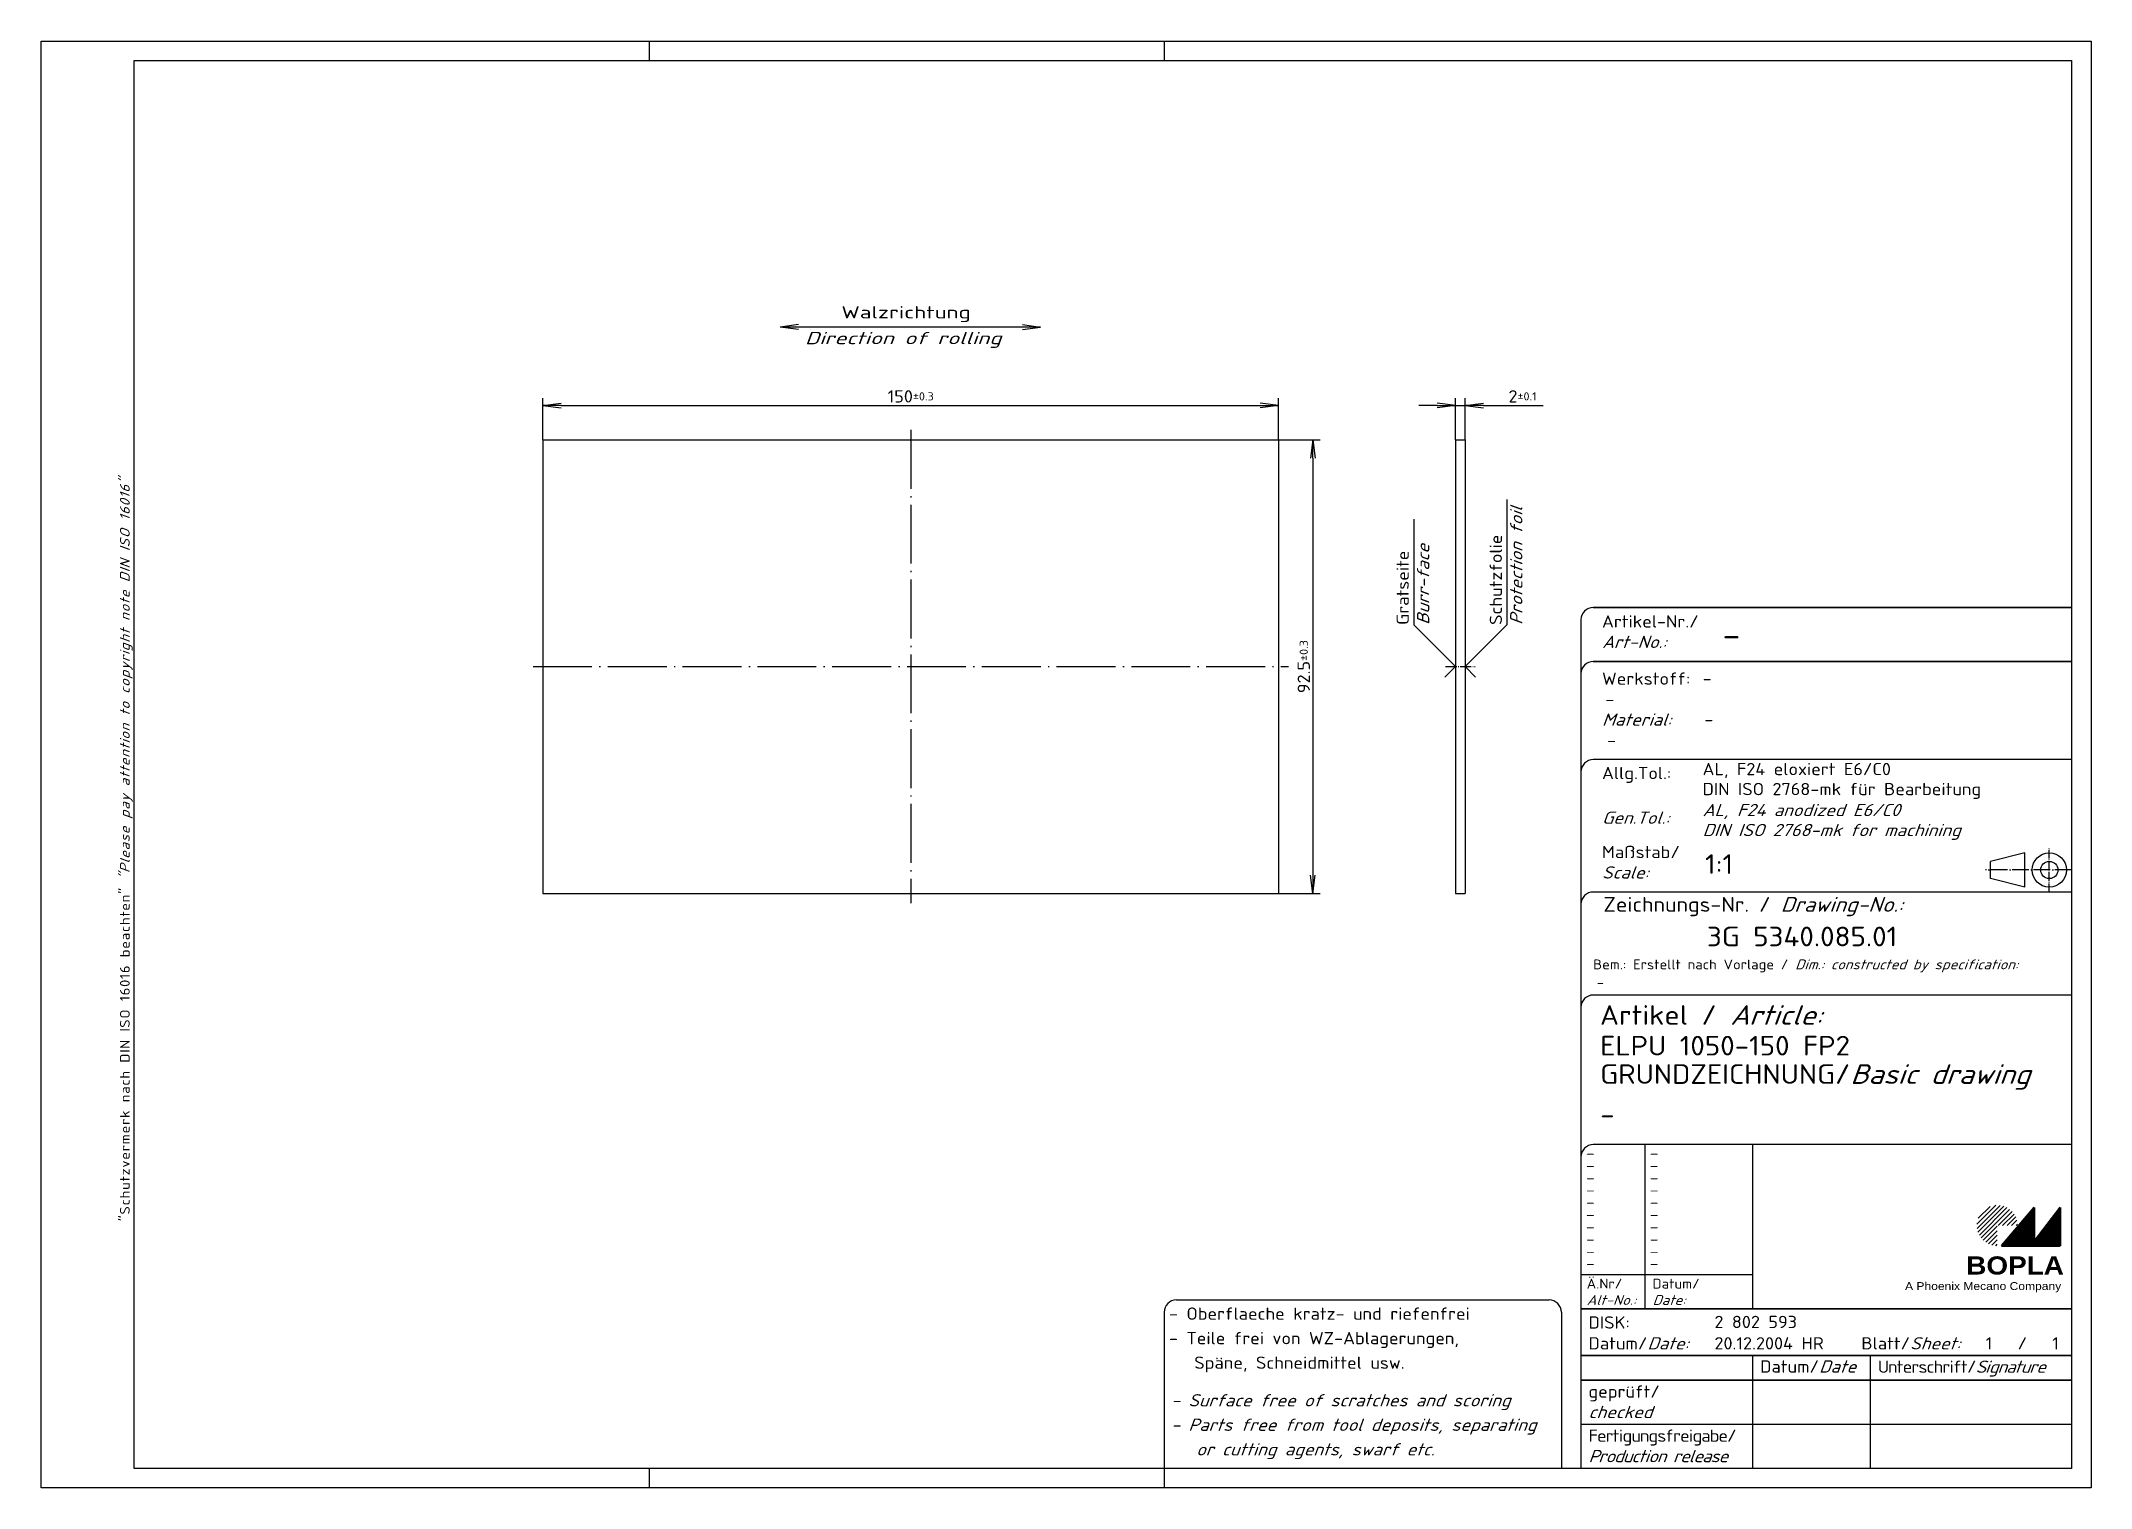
# Model space of a CAD drawing. Extents: x 1 to 419, y 1 to 296.
import ezdxf

# ---------------------------------------------------------------- set-up
doc = ezdxf.new("R2010")
doc.units = 0
doc.header["$LTSCALE"] = 0.5
doc.linetypes.add('ACAD_ISO04W100', pattern=[30.5, 24, -3, 0.5, -3])
doc.layers.get('0').update_dxf_attribs({"linetype": 'CONTINUOUS'})
doc.styles.get("Standard").update_dxf_attribs({"font": 'ISOCP.shx', "width": 1.2})
doc.dimstyles.new('PHOENIX', dxfattribs={"dimtxt": 3.5, "dimasz": 3.72, "dimexe": 1.5, "dimexo": 0, "dimgap": 2, "dimtad": 1, "dimdsep": 46, "dimtxsty": 'STANDARD', "dimblk1": '_OPEN15', "dimblk2": '_OPEN15', "dimsah": 1, "dimcen": 0, "dimclrd": 1, "dimclre": 1, "dimclrt": 5, "dimadec": 0, "dimazin": 0, "dimtfac": 0.666667, "dimtmove": 0, "dimatfit": 0, "dimldrblk": '_OPEN15', "dimfxl": 1, "dimtolj": 1, "dimarcsym": 0})

# ---------------------------------------------------------------- blocks, each defined once
blk = doc.blocks.new('_OPEN15', base_point=(1, 0))
at = {"color": 0, "linetype": 'ByBlock'}
for p, q in [((1, 0), (0, 0.13)), ((0, 0), (1, 0)), ((1, 0), (0, -0.13))]:
    blk.add_line(p, q, dxfattribs=at)
blk = doc.blocks.new('*D2')
at = {"color": 1, "linetype": 'Continuous', "lineweight": -2}
for p, q in [((253.33, 214.7), (261.83, 214.7)), ((260.33, 210.98), (260.33, 125.92)), ((253.33, 122.2), (261.83, 122.2))]:
    blk.add_line(p, q, dxfattribs=at)
at = {"color": 1, "linetype": 'Continuous', "lineweight": -2, "xscale": 3.72, "yscale": 3.72, "zscale": 3.72}
for p, rotation in [((260.33, 214.7), 90), ((260.33, 122.2), 270)]:
    blk.add_blockref('_OPEN15', p, dxfattribs=dict(at, rotation=rotation))
at = {"color": 5, "linetype": 'Continuous', "insert": (258.48, 168.45), "char_height": 2.5, "attachment_point": 5, "rotation": 90}
blk.add_mtext('\\A1;92.5{\\H1.666667;±0.3}', dxfattribs=at)
blk = doc.blocks.new('*D3')
at = {"color": 1, "linetype": 'Continuous', "lineweight": -2}
for p, q in [((285.68, 221.7), (281.96, 221.7)), ((289.4, 214.7), (289.4, 223.2)), ((289.4, 221.7), (291.4, 221.7)), ((291.4, 214.7), (291.4, 223.2)), ((295.12, 221.7), (307.32, 221.7))]:
    blk.add_line(p, q, dxfattribs=at)
at = {"color": 1, "linetype": 'Continuous', "lineweight": -2, "xscale": 3.72, "yscale": 3.72, "zscale": 3.72}
blk.add_blockref('_OPEN15', (289.4, 221.7), dxfattribs=at)
at = {"color": 1, "linetype": 'Continuous', "lineweight": -2, "xscale": 3.72, "yscale": 3.72, "zscale": 3.72, "rotation": 180}
blk.add_blockref('_OPEN15', (291.4, 221.7), dxfattribs=at)
at = {"color": 5, "linetype": 'Continuous', "insert": (303.08, 223.55), "char_height": 2.5, "attachment_point": 5}
blk.add_mtext('\\A1;2{\\H1.666667;±0.1}', dxfattribs=at)
blk = doc.blocks.new('*D4')
at = {"color": 1, "linetype": 'Continuous', "lineweight": -2}
for p, q in [((103.33, 214.7), (103.33, 223.2)), ((107.05, 221.7), (249.61, 221.7)), ((253.33, 214.7), (253.33, 223.2))]:
    blk.add_line(p, q, dxfattribs=at)
at = {"color": 1, "linetype": 'Continuous', "lineweight": -2, "xscale": 3.72, "yscale": 3.72, "zscale": 3.72, "rotation": 180}
blk.add_blockref('_OPEN15', (103.33, 221.7), dxfattribs=at)
at = {"color": 1, "linetype": 'Continuous', "lineweight": -2, "xscale": 3.72, "yscale": 3.72, "zscale": 3.72}
blk.add_blockref('_OPEN15', (253.33, 221.7), dxfattribs=at)
at = {"color": 5, "linetype": 'Continuous', "lineweight": 35, "insert": (178.33, 223.55), "char_height": 2.5, "attachment_point": 5}
blk.add_mtext('\\A1;150{\\H1.666667;±0.3}', dxfattribs=at)

msp = doc.modelspace()

# ---------------------------------------------------------------- hatches: boundary and pattern name
at = {"linetype": 'Continuous', "lineweight": 25}
h = msp.add_hatch(dxfattribs=at)
h.set_pattern_fill('_U', color=1, scale=0.65, angle=45, style=0, pattern_type=0)
h.set_pattern_definition([(45, (0, -9.08885), (-0.4596194, 0.4596194), [])])
edge = h.paths.add_edge_path()
edge.add_line((399.88347, 50.36454), (399.88347, 54.51454))
edge.add_line((399.88347, 54.51454), (404.03347, 54.51454))
edge.add_arc((399.88347, 54.51454), 4.15, 0, 270)
h = msp.add_hatch(dxfattribs=at)
h.set_pattern_fill('_U', color=1, scale=0.1, angle=45, style=0, pattern_type=0)
h.set_pattern_definition([(45, (0, -9.08885), (-0.070710678, 0.070710678), [])])
h.paths.add_polyline_path([(407.43347, 58.16454), (400.73347, 50.36454), (412.73347, 50.36454), (412.73347, 58.16454), (407.43347, 51.26454)])

# ---------------------------------------------------------------- linework, layer by layer
at = {"color": 1, "linetype": 'Continuous'}
for p, q in [((1, 1), (1, 296)), ((1, 296), (419, 296)), ((125, 296), (125, 292)), ((230, 296), (230, 292)), ((419, 296), (419, 1)), ((155.44978, 238.17531), (151.73186, 237.68584)), ((155.44978, 237.19636), (151.73186, 237.68584)), ((204.82837, 237.68584), (151.73186, 237.68584)), ((201.11046, 238.17531), (204.82837, 237.68584)), ((201.11046, 237.19636), (204.82837, 237.68584)), ((299.89816, 202.55474), (299.89816, 176.95418)), ((280.89816, 198.52191), (280.89816, 176.95418)), ((280.89816, 176.95418), (289.39816, 168.45418)), ((299.89816, 176.95418), (291.39816, 168.45418)), ((289.39816, 168.45418), (287.27684, 166.33286)), ((291.39816, 168.45418), (293.51948, 166.33286)), ((328, 71), (328, 37.5)), ((315, 44.5), (350, 44.5)), ((125, 5), (125, 1)), ((230, 5), (230, 1)), ((419, 1), (1, 1))]:
    msp.add_line(p, q, dxfattribs=at)
at = {"color": 3, "linetype": 'Continuous'}
for p, q in [((20, 5), (20, 292)), ((20, 292), (415, 292)), ((415, 292), (415, 5)), ((415, 5), (20, 5))]:
    msp.add_line(p, q, dxfattribs=at)
at = {"color": 7, "linetype": 'Continuous'}
for p, q in [((103.33477, 214.70418), (253.33477, 214.70418)), ((103.33477, 214.70418), (103.33477, 122.20418)), ((253.33477, 214.70418), (253.33477, 122.20418)), ((289.39816, 214.70418), (289.39816, 122.20418)), ((289.39816, 214.70418), (291.39816, 214.70418)), ((291.39816, 214.70418), (291.39816, 122.20418)), ((103.33477, 122.20418), (253.33477, 122.20418)), ((289.39816, 122.20418), (291.39816, 122.20418))]:
    msp.add_line(p, q, dxfattribs=at)
at = {"color": 1, "linetype": 'ACAD_ISO04W100'}
for p, q in [((178.33477, 216.70418), (178.33477, 120.20418)), ((101.33477, 168.45418), (255.33477, 168.45418))]:
    msp.add_line(p, q, dxfattribs=at)
at = {"color": 5, "linetype": 'Continuous', "lineweight": 35}
for p, q in [((415, 180.5), (317.5, 180.5)), ((415, 169.5), (317.5, 169.5)), ((315, 37.5), (415, 37.5)), ((315, 28), (415, 28)), ((315, 23), (415, 23)), ((315, 23), (415, 23))]:
    msp.add_line(p, q, dxfattribs=at)
at = {"color": 5, "linetype": 'Continuous'}
for p, q in [((315, 178), (315, 5)), ((415, 149.5), (317.5, 149.5)), ((405.5, 130.5), (398.5, 128.75)), ((405.5, 123.5), (405.5, 130.5)), ((398.5, 125.25), (398.5, 128.75)), ((415, 122.5), (317.5, 122.5)), ((405.5, 123.5), (398.5, 125.25)), ((415, 101.5), (317.5, 101.5)), ((415, 71), (317.5, 71)), ((350, 71), (350, 37.5)), ((232.5, 39.33546), (308.5, 39.33546)), ((230, 36.83546), (230, 5)), ((311, 36.83546), (311, 5)), ((350, 28), (350, 5))]:
    msp.add_line(p, q, dxfattribs=at)
at = {"color": 1, "linetype": 'ACAD_ISO04W100', "ltscale": 0.190476}
msp.add_line((287.39816, 168.45418), (293.39816, 168.45418), dxfattribs=at)
at = {"color": 1, "linetype": 'ACAD_ISO04W100', "ltscale": 0.145161}
msp.add_line((410.5, 122.5), (410.5, 131.5), dxfattribs=at)
at = {"color": 1, "linetype": 'ACAD_ISO04W100', "ltscale": 0.282258}
msp.add_line((415, 127), (397.5, 127), dxfattribs=at)
at = {"color": 7, "linetype": 'Continuous', "lineweight": 50}
for p, q in [((407.43347, 58.16454), (400.73347, 50.36454)), ((412.73347, 58.16454), (407.43347, 51.26454)), ((407.43347, 51.26454), (407.43347, 58.16454)), ((412.73347, 50.36454), (412.73347, 58.16454)), ((400.73347, 50.36454), (412.73347, 50.36454))]:
    msp.add_line(p, q, dxfattribs=at)
at = {"color": 1, "linetype": 'Continuous', "lineweight": 25}
for p, q in [((374, 28), (374, 5)), ((315, 14), (415, 14))]:
    msp.add_line(p, q, dxfattribs=at)
at = {"color": 5, "linetype": 'Continuous'}
for radius in [3.5, 1.75]:
    msp.add_circle((410.5, 127), radius, dxfattribs=at)
for centre, start, end in [((317.5, 178), 90, 180), ((317.5, 167), 90, 180), ((317.5, 147), 90, 180), ((317.5, 120), 90, 180), ((317.5, 99), 90, 180), ((317.5, 68.5), 90, 180), ((232.5, 36.83546), 90, 180), ((308.5, 36.83546), 0, 90)]:
    msp.add_arc(centre, 2.5, start, end, dxfattribs=at)

# ---------------------------------------------------------------- texts
for s, width, p in [('Walzrichtung', 1.5, (164.19713, 239.44598)), ('- Oberflaeche kratz- und riefenfrei', 1.2, (231, 35.29947)), ('- Teile frei von WZ-Ablagerungen,', 1.2, (231, 30.29947)), ('   Späne, Schneidmittel usw.', 1.2, (231, 25.29947))]:
    msp.add_text(s, height=2.5, dxfattribs=dict(at, width=width)).set_placement(p)
at = {"color": 5, "linetype": 'Continuous', "oblique": 20}
for s, width, p in [('Direction of rolling', 1.5, (156.78289, 234.18706)), ('- Surface free of scratches and scoring', 1.2, (231.38309, 17.63567)), ('- Parts free from tool deposits, separating', 1.2, (231.38309, 12.63567)), ('   or cutting agents, swarf etc.', 1.2, (231.38309, 7.63567))]:
    msp.add_text(s, height=2.5, dxfattribs=dict(at, width=width)).set_placement(p)
at = {"color": 1, "linetype": 'Continuous', "width": 1.5}
for p in [(316, 68.25), (329, 68.25), (316, 65.75), (316, 63.25), (329, 65.75), (329, 63.25), (316, 60.75), (316, 58.25), (329, 60.75), (329, 58.25), (316, 55.75), (329, 55.75), (316, 53.25), (316, 50.75), (329, 53.25), (329, 50.75), (316, 48.25), (316, 45.75), (329, 48.25), (329, 45.75)]:
    msp.add_text('-', height=2, dxfattribs=at).set_placement(p)
at = {"color": 7, "linetype": 'Continuous', "lineweight": 50, "insert": (19.70249, 55.39351), "char_height": 2, "attachment_point": 7, "rotation": 90}
msp.add_mtext('{\\T1.1;\\C1;"Schutzvermerk nach DIN ISO 16016 beachten" \\Q20;"Please pay attention to copyright note DIN ISO 16016"}', dxfattribs=at)
at = {"color": 5, "linetype": 'Continuous', "char_height": 2.5, "attachment_point": 1, "rotation": 90}
for s, insert in [('Schutzfolie\\P{\\Q20;Protection foil}', (296.39816, 176.95418)), ('Gratseite\\P{\\Q20;Burr-face}', (277.39816, 176.95418))]:
    msp.add_mtext(s, dxfattribs=dict(at, insert=insert))
at = {"color": 5, "linetype": 'Continuous', "lineweight": 35, "attachment_point": 7}
for s, insert, char_height in [('{\\C1;Artikel-Nr./\\P\\Q20;Art-No.:}', (319.29428, 172.24669), 2.5), ('{\\C7;-}', (343.841, 172.46659), 5), ('{\\C1;Werkstoff:}', (319.29428, 164.7604), 2.5), ('-', (339.79133, 164.80271), 2.5), ('{\\Q20;\\C1;Material:}', (319.29428, 156.40604), 2.5), ('-', (319.97125, 160.55386), 2.5), ('{\\Q20;-}', (339.79133, 156.44835), 2.5), ('{\\Q20;-}', (319.97125, 152.19949), 2.5), ('{\\C1;Allg.Tol.:}', (319.29428, 144.7604), 2.5), ('AL, F24 eloxiert E6/C0', (339.79133, 145.73872), 2.5), ('DIN ISO 2768-mk für Bearbeitung', (339.79133, 141.48987), 2.5), ('{\\Q20;\\C1;Gen.Tol.:}', (319.29428, 136.40604), 2.5), ('{\\Q20;AL, F24 anodized E6/C0}', (339.79133, 137.38436), 2.5), ('{\\Q20;DIN ISO 2768-mk for machining}', (339.79133, 133.1355), 2.5), ('{\\C1;Maßstab/\\P\\Q20;Scale:}', (319.29428, 125.24669), 2.5), ('{\\C7;1:1}', (340.30746, 126.19876), 4), ('Zeichnungs-Nr. / {\\Q20;Drawing-No.:}', (319.57021, 117.57846), 3), ('{\\C7;3G 5340.085.01}', (340.68109, 111.4363), 4), ('{\\C1;Bem.: Erstellt nach Vorlage / \\Q20;Dim.: constructed by specification:}', (317.49041, 106.142), 2), ('{\\C1;-}', (318.23102, 103.06213), 2), ('{\\C7;Artikel / \\Q20;Article:}', (318.88006, 95.42896), 4), ('{\\C7;ELPU 1050-150 FP2}', (318.9305, 89.1809), 4), ('{\\C7;GRUNDZEICHNUNG/\\Q20;Basic drawing}', (318.9305, 82.1809), 4), ('{\\C7;-}', (318.9305, 75.1809), 4), ('{\\C1;Ä.Nr/\\P\\Q20;Alt-No.:}', (316.16776, 38.32304), 2), ('{\\C1;Datum/\\P\\Q20;Date:}', (329.59183, 38.32304), 2), ('DISK:', (316.52899, 33.49476), 2.5), ('2 802 593', (342.21787, 33.60592), 2.5), ('Datum/{\\Q20;Date:}', (316.52899, 29.24889), 2.5), ('20.12.2004 HR', (342.21787, 29.24889), 2.5), ('Blatt/{\\Q20;Sheet:   }1   /   1', (372.17649, 29.24889), 2.5), ('Datum/{\\Q20;Date}', (351.52899, 24.52073), 2.5), ('{\\T0.9;Unterschrift/\\Q20;Signature}', (375.52899, 23.72416), 2.5), ('geprüft/\\P{\\Q20;checked}', (316.52899, 15.24889), 2.5), ('{\\T0.9;Fertigungsfreigabe/\\P\\Q20;Production release}', (316.52899, 6.24889), 2.5)]:
    msp.add_mtext(s, dxfattribs=dict(at, insert=insert, char_height=char_height))
at = {"color": 7, "linetype": 'Continuous', "lineweight": 50, "insert": (393.56588, 44.46518), "char_height": 3.7, "attachment_point": 7, "line_spacing_factor": 1.135135}
msp.add_mtext('{\\fArial|b1|i0|c0|p34;\\W1.1;BOPLA}', dxfattribs=at)
at = {"color": 7, "linetype": 'Continuous', "lineweight": 50, "insert": (381.08424, 40.88346), "char_height": 1.6, "attachment_point": 7}
msp.add_mtext('{\\fArial|b0|i0|c0|p34;\\W1.1;\\C1;A Phoenix Mecano Company}', dxfattribs=at)

# ---------------------------------------------------------------- dimensions: what is measured, and where the dimension line sits
at = {"color": 5, "linetype": 'Continuous', "lineweight": 35}
dim = msp.add_linear_dim(base=(253.33477, 221.70418), p1=(103.33477, 214.70418), p2=(253.33477, 214.70418), dimstyle='PHOENIX', override={"dimtxt": 2.5, "dimgap": 0.6, "dimdec": 4, "dimtol": 1, "dimtp": 0.3, "dimtm": 0.3, "dimtdec": 4}, dxfattribs=at)
dim.commit()
dim.dimension.update_dxf_attribs({"geometry": '*D4', "text_midpoint": (178.33477, 223.55418)})
at = {"color": 7, "linetype": 'Continuous'}
dim = msp.add_linear_dim(base=(291.39816, 221.70418), p1=(289.39816, 214.70418), p2=(291.39816, 214.70418), dimstyle='PHOENIX', override={"dimtxt": 2.5, "dimgap": 0.6, "dimdec": 4, "dimtol": 1, "dimtp": 0.1, "dimtm": 0.1, "dimtdec": 4}, dxfattribs=at)
dim.commit()
dim.dimension.update_dxf_attribs({"geometry": '*D3', "text_midpoint": (303.07953, 223.55442)})
dim = msp.add_linear_dim(base=(260.33477, 122.20418), p1=(253.33477, 214.70418), p2=(253.33477, 122.20418), angle=90, dimstyle='PHOENIX', override={"dimtxt": 2.5, "dimgap": 0.6, "dimdec": 4, "dimtol": 1, "dimtp": 0.3, "dimtm": 0.3, "dimtdec": 4}, dxfattribs=at)
dim.commit()
dim.dimension.update_dxf_attribs({"geometry": '*D2', "text_midpoint": (258.48392, 168.45418)})

doc.saveas('drawing.dxf')
